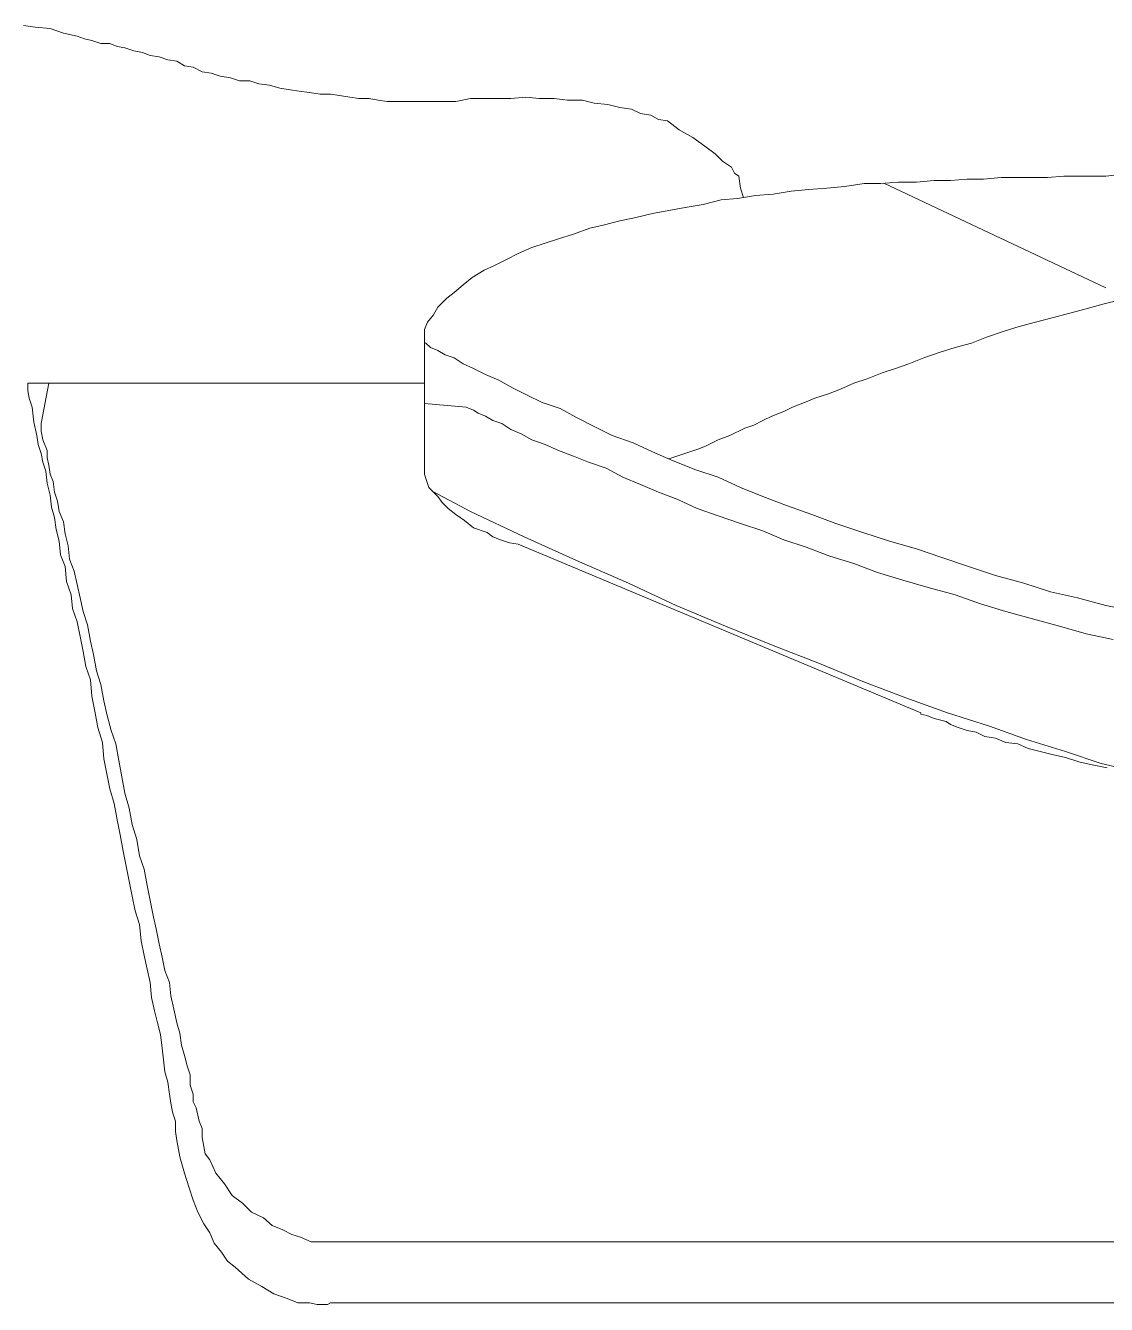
# Model space of a CAD drawing. Header units: millimetres. Extents: x 11706 to 18081, y 7308 to 12674.
# Drawn here: x 17659.49 to 17685.28, y 10626.25 to 10656.76 of the extents above; entities that cross this region are included whole.
import ezdxf

# ---------------------------------------------------------------- set-up
doc = ezdxf.new("R2010")
doc.units = ezdxf.units.MM
doc.layers.get('0').update_dxf_attribs({"lineweight": 0})
doc.layers.add('COMPUTER', color=7, linetype='Continuous', lineweight=0)

# ---------------------------------------------------------------- blocks, each defined once
blk = doc.blocks.new('COMPUTER')
at = {"layer": 'COMPUTER', "color": 7}
for p, q in [((99014.31, 61954.29, -44.22), (99012.08, 61954.56, -44.22)), ((99017.1, 61954.01, -44.22), (99014.31, 61954.29, -44.22)), ((99019.6, 61953.17, -44.22), (99017.1, 61954.01, -44.22)), ((99022.11, 61952.61, -44.22), (99019.6, 61953.17, -44.22)), ((99023.51, 61952.06, -44.22), (99022.11, 61952.61, -44.22)), ((99024.9, 61951.78, -44.22), (99023.51, 61952.06, -44.22)), ((99026.57, 61951.22, -44.22), (99024.9, 61951.78, -44.22)), ((99028.24, 61951.22, -44.22), (99026.57, 61951.22, -44.22)), ((99029.64, 61950.66, -44.22), (99028.24, 61951.22, -44.22)), ((99031.03, 61950.38, -44.22), (99029.64, 61950.66, -44.22)), ((99032.7, 61949.83, -44.22), (99031.03, 61950.38, -44.22)), ((99034.37, 61949.55, -44.22), (99032.7, 61949.83, -44.22)), ((99035.77, 61948.99, -44.22), (99034.37, 61949.55, -44.22)), ((99037.44, 61948.71, -44.22), (99035.77, 61948.99, -44.22)), ((99039.11, 61948.16, -44.22), (99037.44, 61948.71, -44.22)), ((99040.78, 61947.88, -44.22), (99039.11, 61948.16, -44.22)), ((99042.18, 61947.04, -44.22), (99040.78, 61947.88, -44.22)), ((99043.85, 61946.76, -44.22), (99042.18, 61947.04, -44.22)), ((99045.52, 61945.93, -44.22), (99043.85, 61946.76, -44.22)), ((99047.19, 61945.65, -44.22), (99045.52, 61945.93, -44.22)), ((99048.87, 61945.09, -44.22), (99047.19, 61945.65, -44.22)), ((99050.82, 61944.81, -44.22), (99048.87, 61945.09, -44.22)), ((99052.49, 61944.25, -44.22), (99050.82, 61944.81, -44.22)), ((99054.44, 61944.25, -44.22), (99052.49, 61944.25, -44.22)), ((99056.11, 61943.7, -44.22), (99054.44, 61944.25, -44.22)), ((99058.06, 61943.42, -44.22), (99056.11, 61943.7, -44.22)), ((99060.01, 61942.86, -44.22), (99058.06, 61943.42, -44.22)), ((99061.96, 61942.58, -44.22), (99060.01, 61942.86, -44.22)), ((99063.64, 61942.3, -44.22), (99061.96, 61942.58, -44.22)), ((99065.59, 61942.02, -44.22), (99063.64, 61942.3, -44.22)), ((99067.54, 61941.75, -44.22), (99065.59, 61942.02, -44.22)), ((99069.49, 61941.75, -44.22), (99067.54, 61941.75, -44.22)), ((99071.16, 61941.47, -44.22), (99069.49, 61941.75, -44.22)), ((99073.11, 61941.19, -44.22), (99071.16, 61941.47, -44.22)), ((99074.78, 61940.91, -44.22), (99073.11, 61941.19, -44.22)), ((99076.73, 61940.91, -44.22), (99074.78, 61940.91, -44.22)), ((99078.41, 61940.63, -44.22), (99076.73, 61940.91, -44.22)), ((99080.08, 61940.35, -44.22), (99078.41, 61940.63, -44.22)), ((99081.75, 61940.35, -44.22), (99080.08, 61940.35, -44.22)), ((99083.7, 61940.35, -44.22), (99081.75, 61940.35, -44.22)), ((99085.09, 61940.35, -44.22), (99083.7, 61940.35, -44.22)), ((99086.77, 61940.35, -44.22), (99085.09, 61940.35, -44.22)), ((99088.44, 61940.35, -44.22), (99086.77, 61940.35, -44.22)), ((99090.11, 61940.35, -44.22), (99088.44, 61940.35, -44.22)), ((99092.9, 61940.35, -44.22), (99090.11, 61940.35, -44.22)), ((99095.68, 61940.91, -44.22), (99092.9, 61940.35, -44.22)), ((99098.19, 61940.91, -44.22), (99095.68, 61940.91, -44.22)), ((99100.7, 61940.91, -44.22), (99098.19, 61940.91, -44.22)), ((99103.21, 61940.91, -44.22), (99100.7, 61940.91, -44.22)), ((99106, 61941.19, -44.22), (99103.21, 61940.91, -44.22)), ((99108.5, 61940.91, -44.22), (99106, 61941.19, -44.22)), ((99111.29, 61940.91, -44.22), (99108.5, 61940.91, -44.22)), ((99113.8, 61940.63, -44.22), (99111.29, 61940.91, -44.22)), ((99116.59, 61940.63, -44.22), (99113.8, 61940.63, -44.22)), ((99118.81, 61940.07, -44.22), (99116.59, 61940.63, -44.22)), ((99121.32, 61939.79, -44.22), (99118.81, 61940.07, -44.22)), ((99123.55, 61939.24, -44.22), (99121.32, 61939.79, -44.22)), ((99125.78, 61938.96, -44.22), (99123.55, 61939.24, -44.22)), ((99127.45, 61938.12, -44.22), (99125.78, 61938.96, -44.22)), ((99129.4, 61937.84, -44.22), (99127.45, 61938.12, -44.22)), ((99130.8, 61937.01, -44.22), (99129.4, 61937.84, -44.22)), ((99132.47, 61936.73, -44.22), (99130.8, 61937.01, -44.22)), ((99134.7, 61935.06, -44.22), (99132.47, 61936.73, -44.22)), ((99137.21, 61933.66, -44.22), (99134.7, 61935.06, -44.22)), ((99139.44, 61931.99, -44.22), (99137.21, 61933.66, -44.22)), ((99141.39, 61930.6, -44.22), (99139.44, 61931.99, -44.22)), ((99142.78, 61929.2, -44.22), (99141.39, 61930.6, -44.22)), ((99144.45, 61928.09, -44.22), (99142.78, 61929.2, -44.22)), ((99145.01, 61926.98, -44.22), (99144.45, 61928.09, -44.22)), ((99145.85, 61926.42, -44.22), (99145.01, 61926.98, -44.22)), ((99146.13, 61924.19, -44.22), (99145.85, 61926.42, -44.22)), ((99169.26, 61925.02, -44.22), (99165.63, 61924.47, -44.22)), ((99172.32, 61925.02, -44.22), (99169.26, 61925.02, -44.22)), ((99175.67, 61925.3, -44.22), (99172.32, 61925.02, -44.22)), ((99172.94, 61925.08, -44.22), (99214.4, 61905.52, -44.22)), ((99179.01, 61925.3, -44.22), (99175.67, 61925.3, -44.22)), ((99182.35, 61925.58, -44.22), (99179.01, 61925.3, -44.22)), ((99185.42, 61925.58, -44.22), (99182.35, 61925.58, -44.22)), ((99188.49, 61925.86, -44.22), (99185.42, 61925.58, -44.22)), ((99191.55, 61925.86, -44.22), (99188.49, 61925.86, -44.22)), ((99194.89, 61926.14, -44.22), (99191.55, 61925.86, -44.22)), ((99197.68, 61926.14, -44.22), (99194.89, 61926.14, -44.22)), ((99200.75, 61926.14, -44.22), (99197.68, 61926.14, -44.22)), ((99203.53, 61926.14, -44.22), (99200.75, 61926.14, -44.22)), ((99206.6, 61926.42, -44.22), (99203.53, 61926.14, -44.22)), ((99209.11, 61926.42, -44.22), (99206.6, 61926.42, -44.22)), ((99211.89, 61926.42, -44.22), (99209.11, 61926.42, -44.22)), ((99214.4, 61926.42, -44.22), (99211.89, 61926.42, -44.22)), ((99217.19, 61926.7, -44.22), (99214.4, 61926.42, -44.22)), ((99145.57, 61922.24, -44.22), (99142.5, 61921.96, -44.22)), ((99148.91, 61922.8, -44.22), (99145.57, 61922.24, -44.22)), ((99146.71, 61922.43, -44.22), (99146.13, 61924.19, -44.22)), ((99152.26, 61923.07, -44.22), (99148.91, 61922.8, -44.22)), ((99155.6, 61923.63, -44.22), (99152.26, 61923.07, -44.22)), ((99158.94, 61923.91, -44.22), (99155.6, 61923.63, -44.22)), ((99162.29, 61924.19, -44.22), (99158.94, 61923.91, -44.22)), ((99165.63, 61924.47, -44.22), (99162.29, 61924.19, -44.22)), ((99132.75, 61920.01, -44.22), (99129.68, 61919.45, -44.22)), ((99135.81, 61920.57, -44.22), (99132.75, 61920.01, -44.22)), ((99139.16, 61921.12, -44.22), (99135.81, 61920.57, -44.22)), ((99142.5, 61921.96, -44.22), (99139.16, 61921.12, -44.22)), ((99123.55, 61918.06, -44.22), (99120.49, 61917.22, -44.22)), ((99126.34, 61918.61, -44.22), (99123.55, 61918.06, -44.22)), ((99129.68, 61919.45, -44.22), (99126.34, 61918.61, -44.22)), ((99114.91, 61915.55, -44.22), (99112.13, 61914.71, -44.22)), ((99117.98, 61916.66, -44.22), (99114.91, 61915.55, -44.22)), ((99120.49, 61917.22, -44.22), (99117.98, 61916.66, -44.22)), ((99107.11, 61913.04, -44.22), (99104.6, 61911.93, -44.22)), ((99109.62, 61913.88, -44.22), (99107.11, 61913.04, -44.22)), ((99112.13, 61914.71, -44.22), (99109.62, 61913.88, -44.22)), ((99102.37, 61910.81, -44.22), (99100.14, 61909.7, -44.22)), ((99104.6, 61911.93, -44.22), (99102.37, 61910.81, -44.22)), ((99098.19, 61908.86, -44.22), (99095.96, 61907.47, -44.22)), ((99100.14, 61909.7, -44.22), (99098.19, 61908.86, -44.22)), ((99094.29, 61906.07, -44.22), (99092.62, 61904.68, -44.22)), ((99095.96, 61907.47, -44.22), (99094.29, 61906.07, -44.22)), ((99091.23, 61903.57, -44.22), (99089.55, 61901.89, -44.22)), ((99092.62, 61904.68, -44.22), (99091.23, 61903.57, -44.22)), ((99213.85, 61902.45, -44.22), (99217.19, 61903.29, -44.22)), ((99089.55, 61901.89, -44.22), (99088.72, 61900.5, -44.22)), ((99204.37, 61899.94, -44.22), (99207.71, 61900.78, -44.22)), ((99207.71, 61900.78, -44.22), (99210.78, 61901.62, -44.22)), ((99210.78, 61901.62, -44.22), (99213.85, 61902.45, -44.22)), ((99087.6, 61899.11, -44.22), (99087.04, 61897.71, -44.22)), ((99088.72, 61900.5, -44.22), (99087.6, 61899.11, -44.22)), ((99195.45, 61897.44, -44.22), (99198.24, 61898.27, -44.22)), ((99198.24, 61898.27, -44.22), (99201.3, 61899.11, -44.22)), ((99201.3, 61899.11, -44.22), (99204.37, 61899.94, -44.22)), ((99087.04, 61897.71, -44.22), (99087.04, 61871.24, -44.22)), ((99189.32, 61895.21, -44.22), (99192.11, 61896.32, -44.22)), ((99192.11, 61896.32, -44.22), (99195.45, 61897.44, -44.22)), ((99087.04, 61895.32, -44.22), (99087.32, 61895.21, -44.22)), ((99087.04, 61895.32, -44.22), (99087.32, 61895.21, -44.22)), ((99087.32, 61895.21, -44.22), (99088.16, 61894.37, -44.22)), ((99087.32, 61895.21, -44.22), (99088.16, 61894.37, -44.22)), ((99088.16, 61894.37, -44.22), (99089.55, 61893.81, -44.22)), ((99088.16, 61894.37, -44.22), (99089.55, 61893.81, -44.22)), ((99089.55, 61893.81, -44.22), (99090.95, 61892.98, -44.22)), ((99089.55, 61893.81, -44.22), (99090.95, 61892.98, -44.22)), ((99180.4, 61892.42, -44.22), (99183.47, 61893.53, -44.22)), ((99183.47, 61893.53, -44.22), (99186.26, 61894.37, -44.22)), ((99186.26, 61894.37, -44.22), (99189.32, 61895.21, -44.22)), ((99090.95, 61892.98, -44.22), (99092.62, 61892.42, -44.22)), ((99090.95, 61892.98, -44.22), (99092.62, 61892.42, -44.22)), ((99092.62, 61892.42, -44.22), (99094.29, 61891.3, -44.22)), ((99092.62, 61892.42, -44.22), (99094.29, 61891.3, -44.22)), ((99094.29, 61891.3, -44.22), (99096.24, 61890.47, -44.22)), ((99094.29, 61891.3, -44.22), (99096.24, 61890.47, -44.22)), ((99175.11, 61890.47, -44.22), (99177.62, 61891.3, -44.22)), ((99177.62, 61891.3, -44.22), (99180.4, 61892.42, -44.22)), ((99096.24, 61890.47, -44.22), (99098.47, 61889.35, -44.22)), ((99096.24, 61890.47, -44.22), (99098.47, 61889.35, -44.22)), ((99098.47, 61889.35, -44.22), (99100.98, 61888.24, -44.22)), ((99098.47, 61889.35, -44.22), (99100.98, 61888.24, -44.22)), ((99169.81, 61888.52, -44.22), (99172.6, 61889.63, -44.22)), ((99172.6, 61889.63, -44.22), (99175.11, 61890.47, -44.22)), ((99012.92, 61887.12, -44.22), (99012.92, 61887.68, -44.22)), ((99012.92, 61887.68, -44.22), (99087.04, 61887.68, -44.22)), ((99012.92, 61886.29, -44.22), (99012.92, 61887.12, -44.22)), ((99013.19, 61884.89, -44.22), (99012.92, 61886.29, -44.22)), ((99015.42, 61880.16, -44.22), (99016.82, 61887.68, -44.22)), ((99100.98, 61888.24, -44.22), (99103.49, 61886.85, -44.22)), ((99100.98, 61888.24, -44.22), (99103.49, 61886.85, -44.22)), ((99103.49, 61886.85, -44.22), (99106.27, 61885.45, -44.22)), ((99103.49, 61886.85, -44.22), (99106.27, 61885.45, -44.22)), ((99162.57, 61885.73, -44.22), (99164.8, 61886.57, -44.22)), ((99164.8, 61886.57, -44.22), (99167.31, 61887.68, -44.22)), ((99167.31, 61887.68, -44.22), (99169.81, 61888.52, -44.22)), ((99013.75, 61883.22, -44.22), (99013.19, 61884.89, -44.22)), ((99087.04, 61883.92, -44.22), (99094.85, 61883.22, -44.22)), ((99106.27, 61885.45, -44.22), (99109.06, 61884.06, -44.22)), ((99106.27, 61885.45, -44.22), (99109.06, 61884.06, -44.22)), ((99109.06, 61884.06, -44.22), (99112.4, 61882.94, -44.22)), ((99109.06, 61884.06, -44.22), (99112.4, 61882.94, -44.22)), ((99155.88, 61883.22, -44.22), (99158.11, 61884.06, -44.22)), ((99158.11, 61884.06, -44.22), (99160.06, 61884.89, -44.22)), ((99160.06, 61884.89, -44.22), (99162.57, 61885.73, -44.22)), ((99014.03, 61880.44, -44.22), (99013.75, 61883.22, -44.22)), ((99094.85, 61883.22, -44.22), (99096.24, 61882.66, -44.22)), ((99096.24, 61882.66, -44.22), (99097.08, 61882.11, -44.22)), ((99097.08, 61882.11, -44.22), (99098.47, 61881.55, -44.22)), ((99098.47, 61881.55, -44.22), (99099.86, 61880.71, -44.22)), ((99112.4, 61882.94, -44.22), (99115.47, 61881.27, -44.22)), ((99112.4, 61882.94, -44.22), (99115.47, 61881.27, -44.22)), ((99150.31, 61880.71, -44.22), (99151.98, 61881.55, -44.22)), ((99151.98, 61881.55, -44.22), (99154.21, 61882.39, -44.22)), ((99154.21, 61882.39, -44.22), (99155.88, 61883.22, -44.22)), ((99014.59, 61877.93, -44.22), (99014.03, 61880.44, -44.22)), ((99015.42, 61879.6, -44.22), (99015.42, 61880.16, -44.22)), ((99015.42, 61878.76, -44.22), (99015.42, 61879.6, -44.22)), ((99099.86, 61880.71, -44.22), (99101.54, 61880.16, -44.22)), ((99101.54, 61880.16, -44.22), (99103.21, 61879.04, -44.22)), ((99115.47, 61881.27, -44.22), (99118.81, 61879.6, -44.22)), ((99115.47, 61881.27, -44.22), (99118.81, 61879.6, -44.22)), ((99118.81, 61879.6, -44.22), (99122.16, 61877.93, -44.22)), ((99118.81, 61879.6, -44.22), (99122.16, 61877.93, -44.22)), ((99144.17, 61877.93, -44.22), (99146.96, 61879.32, -44.22)), ((99146.96, 61879.32, -44.22), (99148.63, 61879.88, -44.22)), ((99148.63, 61879.88, -44.22), (99150.31, 61880.71, -44.22)), ((99014.87, 61876.26, -44.22), (99014.59, 61877.93, -44.22)), ((99015.7, 61877.09, -44.22), (99015.42, 61878.76, -44.22)), ((99016.54, 61875.14, -44.22), (99015.7, 61877.09, -44.22)), ((99103.21, 61879.04, -44.22), (99105.16, 61878.21, -44.22)), ((99105.16, 61878.21, -44.22), (99107.11, 61877.09, -44.22)), ((99107.11, 61877.09, -44.22), (99109.62, 61876.26, -44.22)), ((99122.16, 61877.93, -44.22), (99126.06, 61876.53, -44.22)), ((99122.16, 61877.93, -44.22), (99126.06, 61876.53, -44.22)), ((99139.72, 61875.98, -44.22), (99141.95, 61877.09, -44.22)), ((99141.95, 61877.09, -44.22), (99144.17, 61877.93, -44.22)), ((99015.42, 61874.58, -44.22), (99014.87, 61876.26, -44.22)), ((99015.7, 61872.91, -44.22), (99015.42, 61874.58, -44.22)), ((99016.54, 61873.75, -44.22), (99016.54, 61875.14, -44.22)), ((99109.62, 61876.26, -44.22), (99112.13, 61875.14, -44.22)), ((99112.13, 61875.14, -44.22), (99114.91, 61874.03, -44.22)), ((99126.06, 61876.53, -44.22), (99129.68, 61874.86, -44.22)), ((99126.06, 61876.53, -44.22), (99129.68, 61874.86, -44.22)), ((99129.68, 61874.86, -44.22), (99133.58, 61873.19, -44.22)), ((99129.68, 61874.86, -44.22), (99133.58, 61873.19, -44.22)), ((99132.73, 61873.56, -44.22), (99138.32, 61875.42, -44.22)), ((99137.49, 61875.14, -44.22), (99137.49, 61875.14, -44.22)), ((99138.32, 61875.42, -44.22), (99139.72, 61875.98, -44.22)), ((99016.26, 61871.24, -44.22), (99015.7, 61872.91, -44.22)), ((99016.82, 61872.35, -44.22), (99016.54, 61873.75, -44.22)), ((99017.1, 61870.68, -44.22), (99016.82, 61872.35, -44.22)), ((99114.91, 61874.03, -44.22), (99117.7, 61872.91, -44.22)), ((99117.7, 61872.91, -44.22), (99121.04, 61871.8, -44.22)), ((99133.58, 61873.19, -44.22), (99137.76, 61871.52, -44.22)), ((99133.58, 61873.19, -44.22), (99137.76, 61871.52, -44.22)), ((99016.54, 61869.01, -44.22), (99016.26, 61871.24, -44.22)), ((99017.65, 61869.29, -44.22), (99017.1, 61870.68, -44.22)), ((99087.04, 61871.24, -44.22), (99087.04, 61870.68, -44.22)), ((99087.04, 61870.68, -44.22), (99087.32, 61869.85, -44.22)), ((99087.32, 61869.85, -44.22), (99087.88, 61868.17, -44.22)), ((99121.04, 61871.8, -44.22), (99124.11, 61870.12, -44.22)), ((99124.11, 61870.12, -44.22), (99127.45, 61868.73, -44.22)), ((99137.76, 61871.52, -44.22), (99141.95, 61870.12, -44.22)), ((99137.76, 61871.52, -44.22), (99141.95, 61870.12, -44.22)), ((99141.95, 61870.12, -44.22), (99146.13, 61868.17, -44.22)), ((99141.95, 61870.12, -44.22), (99146.13, 61868.17, -44.22)), ((99017.1, 61866.78, -44.22), (99016.54, 61869.01, -44.22)), ((99017.93, 61867.34, -44.22), (99017.65, 61869.29, -44.22)), ((99018.49, 61865.67, -44.22), (99017.93, 61867.34, -44.22)), ((99087.88, 61868.17, -44.22), (99089.55, 61866.5, -44.22)), ((99095.68, 61863.71, -44.22), (99088.6, 61867.45, -44.22)), ((99095.68, 61863.71, -44.22), (99088.6, 61867.45, -44.22)), ((99127.45, 61868.73, -44.22), (99130.8, 61867.34, -44.22)), ((99130.8, 61867.34, -44.22), (99134.42, 61865.94, -44.22)), ((99146.13, 61868.17, -44.22), (99150.31, 61866.5, -44.22)), ((99146.13, 61868.17, -44.22), (99150.31, 61866.5, -44.22)), ((99017.37, 61864.55, -44.22), (99017.1, 61866.78, -44.22)), ((99018.77, 61863.71, -44.22), (99018.49, 61865.67, -44.22)), ((99089.55, 61866.5, -44.22), (99090.39, 61865.39, -44.22)), ((99090.39, 61865.39, -44.22), (99091.5, 61864.27, -44.22)), ((99134.42, 61865.94, -44.22), (99138.04, 61864.27, -44.22)), ((99150.31, 61866.5, -44.22), (99154.76, 61864.83, -44.22)), ((99150.31, 61866.5, -44.22), (99154.76, 61864.83, -44.22)), ((99154.76, 61864.83, -44.22), (99159.5, 61863.16, -44.22)), ((99154.76, 61864.83, -44.22), (99159.5, 61863.16, -44.22)), ((99017.93, 61862.6, -44.22), (99017.37, 61864.55, -44.22)), ((99018.21, 61860.37, -44.22), (99017.93, 61862.6, -44.22)), ((99019.6, 61861.76, -44.22), (99018.77, 61863.71, -44.22)), ((99091.5, 61864.27, -44.22), (99092.9, 61863.16, -44.22)), ((99092.9, 61863.16, -44.22), (99094.57, 61862.04, -44.22)), ((99105.72, 61858.98, -44.22), (99095.68, 61863.71, -44.22)), ((99105.72, 61858.98, -44.22), (99095.68, 61863.71, -44.22)), ((99138.04, 61864.27, -44.22), (99141.95, 61862.88, -44.22)), ((99141.95, 61862.88, -44.22), (99146.13, 61861.49, -44.22)), ((99159.5, 61863.16, -44.22), (99163.96, 61861.49, -44.22)), ((99159.5, 61863.16, -44.22), (99163.96, 61861.49, -44.22)), ((99018.77, 61858.14, -44.22), (99018.21, 61860.37, -44.22)), ((99019.88, 61859.53, -44.22), (99019.6, 61861.76, -44.22)), ((99094.57, 61862.04, -44.22), (99096.24, 61860.65, -44.22)), ((99096.24, 61860.65, -44.22), (99098.75, 61859.81, -44.22)), ((99146.13, 61861.49, -44.22), (99150.31, 61860.09, -44.22)), ((99150.31, 61860.09, -44.22), (99154.21, 61858.42, -44.22)), ((99163.96, 61861.49, -44.22), (99168.98, 61859.81, -44.22)), ((99163.96, 61861.49, -44.22), (99168.98, 61859.81, -44.22)), ((99019.05, 61855.63, -44.22), (99018.77, 61858.14, -44.22)), ((99020.44, 61857.3, -44.22), (99019.88, 61859.53, -44.22)), ((99098.75, 61859.81, -44.22), (99099.86, 61858.98, -44.22)), ((99099.86, 61858.98, -44.22), (99101.26, 61858.42, -44.22)), ((99101.26, 61858.42, -44.22), (99102.93, 61857.86, -44.22)), ((99102.93, 61857.86, -44.22), (99104.6, 61857.58, -44.22)), ((99104.6, 61857.58, -44.22), (99179.85, 61826.09, -44.22)), ((99115.47, 61854.52, -44.22), (99105.72, 61858.98, -44.22)), ((99115.47, 61854.52, -44.22), (99105.72, 61858.98, -44.22)), ((99154.21, 61858.42, -44.22), (99158.39, 61857.03, -44.22)), ((99168.98, 61859.81, -44.22), (99173.99, 61858.14, -44.22)), ((99168.98, 61859.81, -44.22), (99173.99, 61858.14, -44.22)), ((99173.99, 61858.14, -44.22), (99179.01, 61856.75, -44.22)), ((99173.99, 61858.14, -44.22), (99179.01, 61856.75, -44.22)), ((99019.88, 61853.4, -44.22), (99019.05, 61855.63, -44.22)), ((99020.72, 61854.8, -44.22), (99020.44, 61857.3, -44.22)), ((99158.39, 61857.03, -44.22), (99162.85, 61855.35, -44.22)), ((99162.85, 61855.35, -44.22), (99167.31, 61853.96, -44.22)), ((99179.01, 61856.75, -44.22), (99183.75, 61855.08, -44.22)), ((99179.01, 61856.75, -44.22), (99183.75, 61855.08, -44.22)), ((99020.16, 61850.62, -44.22), (99019.88, 61853.4, -44.22)), ((99021.55, 61852.57, -44.22), (99020.72, 61854.8, -44.22)), ((99125.22, 61850.34, -44.22), (99115.47, 61854.52, -44.22)), ((99125.22, 61850.34, -44.22), (99115.47, 61854.52, -44.22)), ((99167.31, 61853.96, -44.22), (99171.76, 61852.29, -44.22)), ((99183.75, 61855.08, -44.22), (99188.76, 61853.4, -44.22)), ((99183.75, 61855.08, -44.22), (99188.76, 61853.4, -44.22)), ((99188.76, 61853.4, -44.22), (99193.78, 61851.73, -44.22)), ((99188.76, 61853.4, -44.22), (99193.78, 61851.73, -44.22)), ((99021, 61848.11, -44.22), (99020.16, 61850.62, -44.22)), ((99022.11, 61850.06, -44.22), (99021.55, 61852.57, -44.22)), ((99171.76, 61852.29, -44.22), (99176.5, 61850.9, -44.22)), ((99176.5, 61850.9, -44.22), (99181.24, 61849.5, -44.22)), ((99193.78, 61851.73, -44.22), (99199.07, 61850.34, -44.22)), ((99193.78, 61851.73, -44.22), (99199.07, 61850.34, -44.22)), ((99021.28, 61845.6, -44.22), (99021, 61848.11, -44.22)), ((99022.67, 61847.55, -44.22), (99022.11, 61850.06, -44.22)), ((99134.14, 61846.16, -44.22), (99125.22, 61850.34, -44.22)), ((99134.14, 61846.16, -44.22), (99125.22, 61850.34, -44.22)), ((99181.24, 61849.5, -44.22), (99186.26, 61848.11, -44.22)), ((99186.26, 61848.11, -44.22), (99190.99, 61846.44, -44.22)), ((99199.07, 61850.34, -44.22), (99204.09, 61848.67, -44.22)), ((99199.07, 61850.34, -44.22), (99204.09, 61848.67, -44.22)), ((99204.09, 61848.67, -44.22), (99209.11, 61847.55, -44.22)), ((99204.09, 61848.67, -44.22), (99209.11, 61847.55, -44.22)), ((99022.11, 61843.09, -44.22), (99021.28, 61845.6, -44.22)), ((99023.23, 61845.04, -44.22), (99022.67, 61847.55, -44.22)), ((99143.34, 61842.26, -44.22), (99134.14, 61846.16, -44.22)), ((99143.34, 61842.26, -44.22), (99134.14, 61846.16, -44.22)), ((99190.99, 61846.44, -44.22), (99195.73, 61845.04, -44.22)), ((99209.11, 61847.55, -44.22), (99214.4, 61846.16, -44.22)), ((99209.11, 61847.55, -44.22), (99214.4, 61846.16, -44.22)), ((99214.4, 61846.16, -44.22), (99219.98, 61845.04, -44.22)), ((99214.4, 61846.16, -44.22), (99219.98, 61845.04, -44.22)), ((99024.06, 61842.53, -44.22), (99023.23, 61845.04, -44.22)), ((99195.73, 61845.04, -44.22), (99200.75, 61843.65, -44.22)), ((99200.75, 61843.65, -44.22), (99205.76, 61842.26, -44.22)), ((99022.67, 61840.31, -44.22), (99022.11, 61843.09, -44.22)), ((99024.62, 61839.47, -44.22), (99024.06, 61842.53, -44.22)), ((99152.26, 61838.63, -44.22), (99143.34, 61842.26, -44.22)), ((99152.26, 61838.63, -44.22), (99143.34, 61842.26, -44.22)), ((99205.76, 61842.26, -44.22), (99210.78, 61840.86, -44.22)), ((99210.78, 61840.86, -44.22), (99215.8, 61839.75, -44.22)), ((99023.23, 61837.52, -44.22), (99022.67, 61840.31, -44.22)), ((99025.18, 61836.96, -44.22), (99024.62, 61839.47, -44.22)), ((99160.9, 61835.29, -44.22), (99152.26, 61838.63, -44.22)), ((99160.9, 61835.29, -44.22), (99152.26, 61838.63, -44.22)), ((99023.78, 61834.73, -44.22), (99023.23, 61837.52, -44.22)), ((99025.73, 61833.9, -44.22), (99025.18, 61836.96, -44.22)), ((99024.62, 61832.22, -44.22), (99023.78, 61834.73, -44.22)), ((99026.57, 61831.39, -44.22), (99025.73, 61833.9, -44.22)), ((99168.98, 61831.94, -44.22), (99160.9, 61835.29, -44.22)), ((99168.98, 61831.94, -44.22), (99160.9, 61835.29, -44.22)), ((99024.9, 61829.16, -44.22), (99024.62, 61832.22, -44.22)), ((99027.13, 61828.32, -44.22), (99026.57, 61831.39, -44.22)), ((99177.06, 61828.88, -44.22), (99168.98, 61831.94, -44.22)), ((99177.06, 61828.88, -44.22), (99168.98, 61831.94, -44.22)), ((99025.46, 61826.37, -44.22), (99024.9, 61829.16, -44.22)), ((99184.86, 61826.09, -44.22), (99177.06, 61828.88, -44.22)), ((99184.86, 61826.09, -44.22), (99177.06, 61828.88, -44.22)), ((99027.69, 61825.81, -44.22), (99027.13, 61828.32, -44.22)), ((99026.01, 61823.31, -44.22), (99025.46, 61826.37, -44.22)), ((99028.52, 61822.75, -44.22), (99027.69, 61825.81, -44.22)), ((99179.85, 61826.09, -44.22), (99179.85, 61825.81, -44.22)), ((99179.85, 61825.81, -44.22), (99180.96, 61825.54, -44.22)), ((99180.96, 61825.54, -44.22), (99182.35, 61824.98, -44.22)), ((99182.35, 61824.98, -44.22), (99184.58, 61824.42, -44.22)), ((99184.58, 61824.42, -44.22), (99185.42, 61823.86, -44.22)), ((99192.67, 61823.58, -44.22), (99184.86, 61826.09, -44.22)), ((99192.67, 61823.58, -44.22), (99184.86, 61826.09, -44.22)), ((99026.85, 61820.52, -44.22), (99026.01, 61823.31, -44.22)), ((99029.36, 61820.24, -44.22), (99028.52, 61822.75, -44.22)), ((99185.42, 61823.86, -44.22), (99186.81, 61823.31, -44.22)), ((99186.81, 61823.31, -44.22), (99188.49, 61822.75, -44.22)), ((99188.49, 61822.75, -44.22), (99190.16, 61822.47, -44.22)), ((99190.16, 61822.47, -44.22), (99191.83, 61821.63, -44.22)), ((99199.63, 61821.08, -44.22), (99192.67, 61823.58, -44.22)), ((99199.63, 61821.08, -44.22), (99192.67, 61823.58, -44.22)), ((99027.13, 61817.45, -44.22), (99026.85, 61820.52, -44.22)), ((99029.91, 61817.17, -44.22), (99029.36, 61820.24, -44.22)), ((99191.83, 61821.63, -44.22), (99193.78, 61821.35, -44.22)), ((99193.78, 61821.35, -44.22), (99195.73, 61820.52, -44.22)), ((99195.73, 61820.52, -44.22), (99197.96, 61820.24, -44.22)), ((99197.96, 61820.24, -44.22), (99199.91, 61819.4, -44.22)), ((99206.88, 61818.85, -44.22), (99199.63, 61821.08, -44.22)), ((99206.88, 61818.85, -44.22), (99199.63, 61821.08, -44.22)), ((99199.91, 61819.4, -44.22), (99202.14, 61818.85, -44.22)), ((99027.69, 61814.67, -44.22), (99027.13, 61817.45, -44.22)), ((99030.47, 61814.11, -44.22), (99029.91, 61817.17, -44.22)), ((99202.14, 61818.85, -44.22), (99204.37, 61818.29, -44.22)), ((99204.37, 61818.29, -44.22), (99206.88, 61817.73, -44.22)), ((99213.57, 61816.62, -44.22), (99206.88, 61818.85, -44.22)), ((99213.57, 61816.62, -44.22), (99206.88, 61818.85, -44.22)), ((99206.88, 61817.73, -44.22), (99209.39, 61816.9, -44.22)), ((99209.39, 61816.9, -44.22), (99211.89, 61816.34, -44.22)), ((99028.24, 61811.88, -44.22), (99027.69, 61814.67, -44.22)), ((99211.89, 61816.34, -44.22), (99214.68, 61815.78, -44.22)), ((99220.53, 61814.95, -44.22), (99213.57, 61816.62, -44.22)), ((99220.53, 61814.95, -44.22), (99213.57, 61816.62, -44.22)), ((99031.03, 61811.04, -44.22), (99030.47, 61814.11, -44.22)), ((99029.08, 61809.09, -44.22), (99028.24, 61811.88, -44.22)), ((99031.87, 61808.26, -44.22), (99031.03, 61811.04, -44.22)), ((99029.64, 61806.03, -44.22), (99029.08, 61809.09, -44.22)), ((99032.42, 61805.19, -44.22), (99031.87, 61808.26, -44.22)), ((99030.19, 61803.24, -44.22), (99029.64, 61806.03, -44.22)), ((99033.26, 61802.4, -44.22), (99032.42, 61805.19, -44.22)), ((99030.75, 61800.18, -44.22), (99030.19, 61803.24, -44.22)), ((99031.31, 61797.39, -44.22), (99030.75, 61800.18, -44.22)), ((99033.82, 61799.34, -44.22), (99033.26, 61802.4, -44.22)), ((99034.65, 61796.83, -44.22), (99033.82, 61799.34, -44.22)), ((99031.87, 61794.6, -44.22), (99031.31, 61797.39, -44.22)), ((99035.21, 61793.77, -44.22), (99034.65, 61796.83, -44.22)), ((99032.42, 61791.81, -44.22), (99031.87, 61794.6, -44.22)), ((99035.77, 61790.98, -44.22), (99035.21, 61793.77, -44.22)), ((99032.98, 61789.03, -44.22), (99032.42, 61791.81, -44.22)), ((99036.32, 61788.19, -44.22), (99035.77, 61790.98, -44.22)), ((99033.82, 61786.52, -44.22), (99032.98, 61789.03, -44.22)), ((99036.88, 61785.68, -44.22), (99036.32, 61788.19, -44.22)), ((99034.1, 61783.45, -44.22), (99033.82, 61786.52, -44.22)), ((99034.65, 61780.67, -44.22), (99034.1, 61783.45, -44.22)), ((99037.44, 61782.9, -44.22), (99036.88, 61785.68, -44.22)), ((99038, 61780.39, -44.22), (99037.44, 61782.9, -44.22)), ((99035.21, 61778.16, -44.22), (99034.65, 61780.67, -44.22)), ((99038.55, 61777.88, -44.22), (99038, 61780.39, -44.22)), ((99035.77, 61775.65, -44.22), (99035.21, 61778.16, -44.22)), ((99039.39, 61775.65, -44.22), (99038.55, 61777.88, -44.22)), ((99036.05, 61772.86, -44.22), (99035.77, 61775.65, -44.22)), ((99039.67, 61773.14, -44.22), (99039.39, 61775.65, -44.22)), ((99036.6, 61770.36, -44.22), (99036.05, 61772.86, -44.22)), ((99040.23, 61770.63, -44.22), (99039.67, 61773.14, -44.22)), ((99037.16, 61768.13, -44.22), (99036.6, 61770.36, -44.22)), ((99040.78, 61768.13, -44.22), (99040.23, 61770.63, -44.22)), ((99037.72, 61765.9, -44.22), (99037.16, 61768.13, -44.22)), ((99041.34, 61766.18, -44.22), (99040.78, 61768.13, -44.22)), ((99038, 61763.39, -44.22), (99037.72, 61765.9, -44.22)), ((99041.62, 61763.95, -44.22), (99041.34, 61766.18, -44.22)), ((99038.28, 61761.16, -44.22), (99038, 61763.39, -44.22)), ((99042.18, 61762, -44.22), (99041.62, 61763.95, -44.22)), ((99042.73, 61760.04, -44.22), (99042.18, 61762, -44.22)), ((99038.55, 61758.93, -44.22), (99038.28, 61761.16, -44.22)), ((99043.29, 61758.37, -44.22), (99042.73, 61760.04, -44.22)), ((99039.11, 61756.98, -44.22), (99038.55, 61758.93, -44.22)), ((99043.29, 61756.42, -44.22), (99043.29, 61758.37, -44.22)), ((99039.39, 61754.75, -44.22), (99039.11, 61756.98, -44.22)), ((99039.67, 61753.08, -44.22), (99039.39, 61754.75, -44.22)), ((99043.85, 61754.75, -44.22), (99043.29, 61756.42, -44.22)), ((99043.85, 61753.36, -44.22), (99043.85, 61754.75, -44.22)), ((99039.95, 61751.41, -44.22), (99039.67, 61753.08, -44.22)), ((99044.41, 61752.24, -44.22), (99043.85, 61753.36, -44.22)), ((99040.5, 61749.73, -44.22), (99039.95, 61751.41, -44.22)), ((99044.96, 61749.73, -44.22), (99044.41, 61752.24, -44.22)), ((99040.5, 61747.78, -44.22), (99040.5, 61749.73, -44.22)), ((99040.78, 61746.11, -44.22), (99040.5, 61747.78, -44.22)), ((99045.52, 61748.34, -44.22), (99044.96, 61749.73, -44.22)), ((99045.52, 61746.67, -44.22), (99045.52, 61748.34, -44.22)), ((99041.06, 61744.44, -44.22), (99040.78, 61746.11, -44.22)), ((99045.8, 61745, -44.22), (99045.52, 61746.67, -44.22)), ((99041.34, 61743.05, -44.22), (99041.06, 61744.44, -44.22)), ((99042.18, 61739.98, -44.22), (99041.34, 61743.05, -44.22)), ((99046.08, 61743.6, -44.22), (99045.8, 61745, -44.22)), ((99046.91, 61742.49, -44.22), (99046.08, 61743.6, -44.22)), ((99048.03, 61739.98, -44.22), (99046.91, 61742.49, -44.22)), ((99043.01, 61737.47, -44.22), (99042.18, 61739.98, -44.22)), ((99049.7, 61738.03, -44.22), (99048.03, 61739.98, -44.22)), ((99051.09, 61735.8, -44.22), (99049.7, 61738.03, -44.22)), ((99043.85, 61734.96, -44.22), (99043.01, 61737.47, -44.22)), ((99053.05, 61734.41, -44.22), (99051.09, 61735.8, -44.22)), ((99044.69, 61732.73, -44.22), (99043.85, 61734.96, -44.22)), ((99054.72, 61732.73, -44.22), (99053.05, 61734.41, -44.22)), ((99045.8, 61730.5, -44.22), (99044.69, 61732.73, -44.22)), ((99056.95, 61731.62, -44.22), (99054.72, 61732.73, -44.22)), ((99058.62, 61730.23, -44.22), (99056.95, 61731.62, -44.22)), ((99046.91, 61728.83, -44.22), (99045.8, 61730.5, -44.22)), ((99047.75, 61726.88, -44.22), (99046.91, 61728.83, -44.22)), ((99060.57, 61729.39, -44.22), (99058.62, 61730.23, -44.22)), ((99062.24, 61728.55, -44.22), (99060.57, 61729.39, -44.22)), ((99063.91, 61728, -44.22), (99062.24, 61728.55, -44.22)), ((99049.14, 61725.21, -44.22), (99047.75, 61726.88, -44.22)), ((99065.86, 61727.16, -44.22), (99063.91, 61728, -44.22)), ((99066.98, 61727.16, -44.22), (99065.86, 61727.16, -44.22)), ((99671.44, 61727.16, -44.22), (99066.98, 61727.16, -44.22)), ((99050.26, 61723.54, -44.22), (99049.14, 61725.21, -44.22)), ((99051.65, 61722.42, -44.22), (99050.26, 61723.54, -44.22)), ((99054.16, 61720.19, -44.22), (99051.65, 61722.42, -44.22)), ((99056.67, 61718.8, -44.22), (99054.16, 61720.19, -44.22)), ((99058.9, 61717.41, -44.22), (99056.67, 61718.8, -44.22)), ((99061.41, 61716.57, -44.22), (99058.9, 61717.41, -44.22)), ((99063.36, 61715.73, -44.22), (99061.41, 61716.57, -44.22)), ((99065.59, 61715.73, -44.22), (99063.36, 61715.73, -44.22)), ((99066.98, 61715.46, -44.22), (99065.59, 61715.73, -44.22)), ((99068.37, 61715.46, -44.22), (99066.98, 61715.46, -44.22)), ((99068.93, 61715.46, -44.22), (99068.37, 61715.46, -44.22)), ((99069.49, 61715.73, -44.22), (99068.93, 61715.46, -44.22)), ((99069.77, 61715.73, -44.22), (99069.49, 61715.73, -44.22)), ((99070.88, 61715.73, -44.22), (99069.77, 61715.73, -44.22)), ((99072.83, 61715.73, -44.22), (99070.88, 61715.73, -44.22)), ((99075.9, 61715.73, -44.22), (99072.83, 61715.73, -44.22)), ((99079.24, 61715.73, -44.22), (99075.9, 61715.73, -44.22)), ((99083.7, 61715.73, -44.22), (99079.24, 61715.73, -44.22)), ((99088.72, 61715.73, -44.22), (99083.7, 61715.73, -44.22)), ((99094.57, 61715.73, -44.22), (99088.72, 61715.73, -44.22))]:
    blk.add_line(p, q, dxfattribs=at)
at = {"layer": 'COMPUTER', "color": 7, "linetype": 'Continuous'}
for p, q in [((99100.7, 61715.73, -44.22), (99094.57, 61715.73, -44.22)), ((99107.67, 61715.73, -44.22), (99100.7, 61715.73, -44.22)), ((99115.19, 61715.73, -44.22), (99107.67, 61715.73, -44.22)), ((99123.55, 61715.73, -44.22), (99115.19, 61715.73, -44.22)), ((99131.91, 61715.73, -44.22), (99123.55, 61715.73, -44.22)), ((99141.39, 61715.73, -44.22), (99131.91, 61715.73, -44.22)), ((99151.14, 61715.73, -44.22), (99141.39, 61715.73, -44.22)), ((99161.45, 61715.73, -44.22), (99151.14, 61715.73, -44.22)), ((99171.76, 61715.73, -44.22), (99161.45, 61715.73, -44.22)), ((99182.91, 61715.73, -44.22), (99171.76, 61715.73, -44.22)), ((99194.06, 61715.73, -44.22), (99182.91, 61715.73, -44.22)), ((99206.04, 61715.73, -44.22), (99194.06, 61715.73, -44.22)), ((99217.75, 61715.73, -44.22), (99206.04, 61715.73, -44.22))]:
    blk.add_line(p, q, dxfattribs=at)

msp = doc.modelspace()

# ---------------------------------------------------------------- block references
at = {"xscale": 0.1276171875, "yscale": 0.1276171875, "zscale": 0.1276171875}
msp.add_blockref('COMPUTER', (5023.796, 2750.294, -14.038), dxfattribs=at)

doc.saveas('drawing.dxf')
